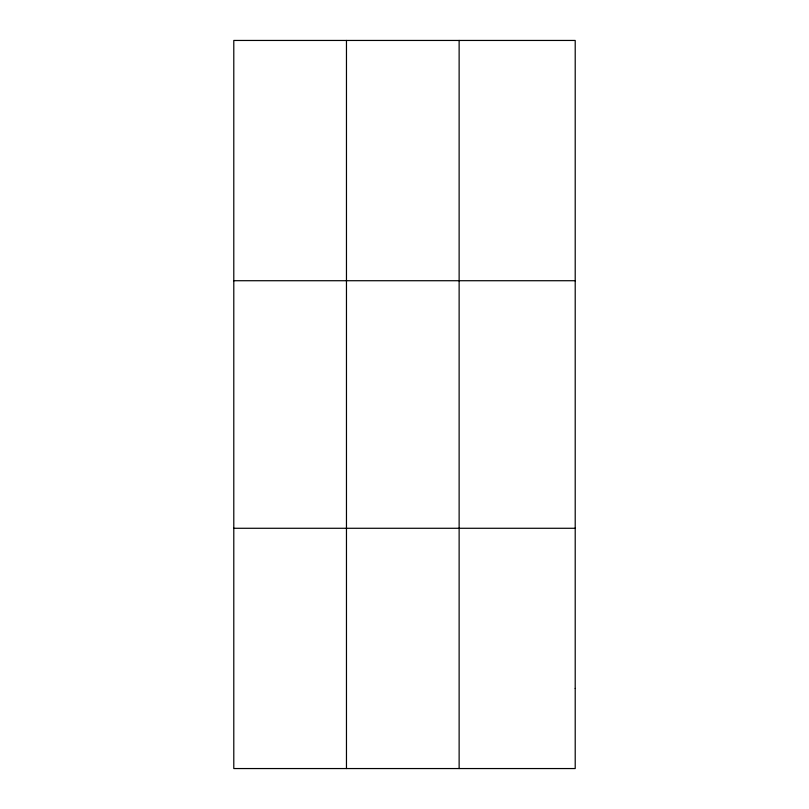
<?xml version="1.0" encoding="UTF-8"?>
<svg xmlns="http://www.w3.org/2000/svg" width="809" height="809" viewBox="0 0 809 809"><rect width="100%" height="100%" fill="white"/><g stroke="black" fill="none" stroke-linecap="round" stroke-linejoin="round"><path stroke-width="1.21" d="M346.464 768.55L346.464 40.45M459.128 768.55L459.128 40.45M233.791 280.723L575.209 280.723M233.791 528.277L575.209 528.277M575.209 688.459L575.209 768.55L233.791 768.55L233.791 40.45L575.209 40.45L575.209 688.459"/></g></svg>
